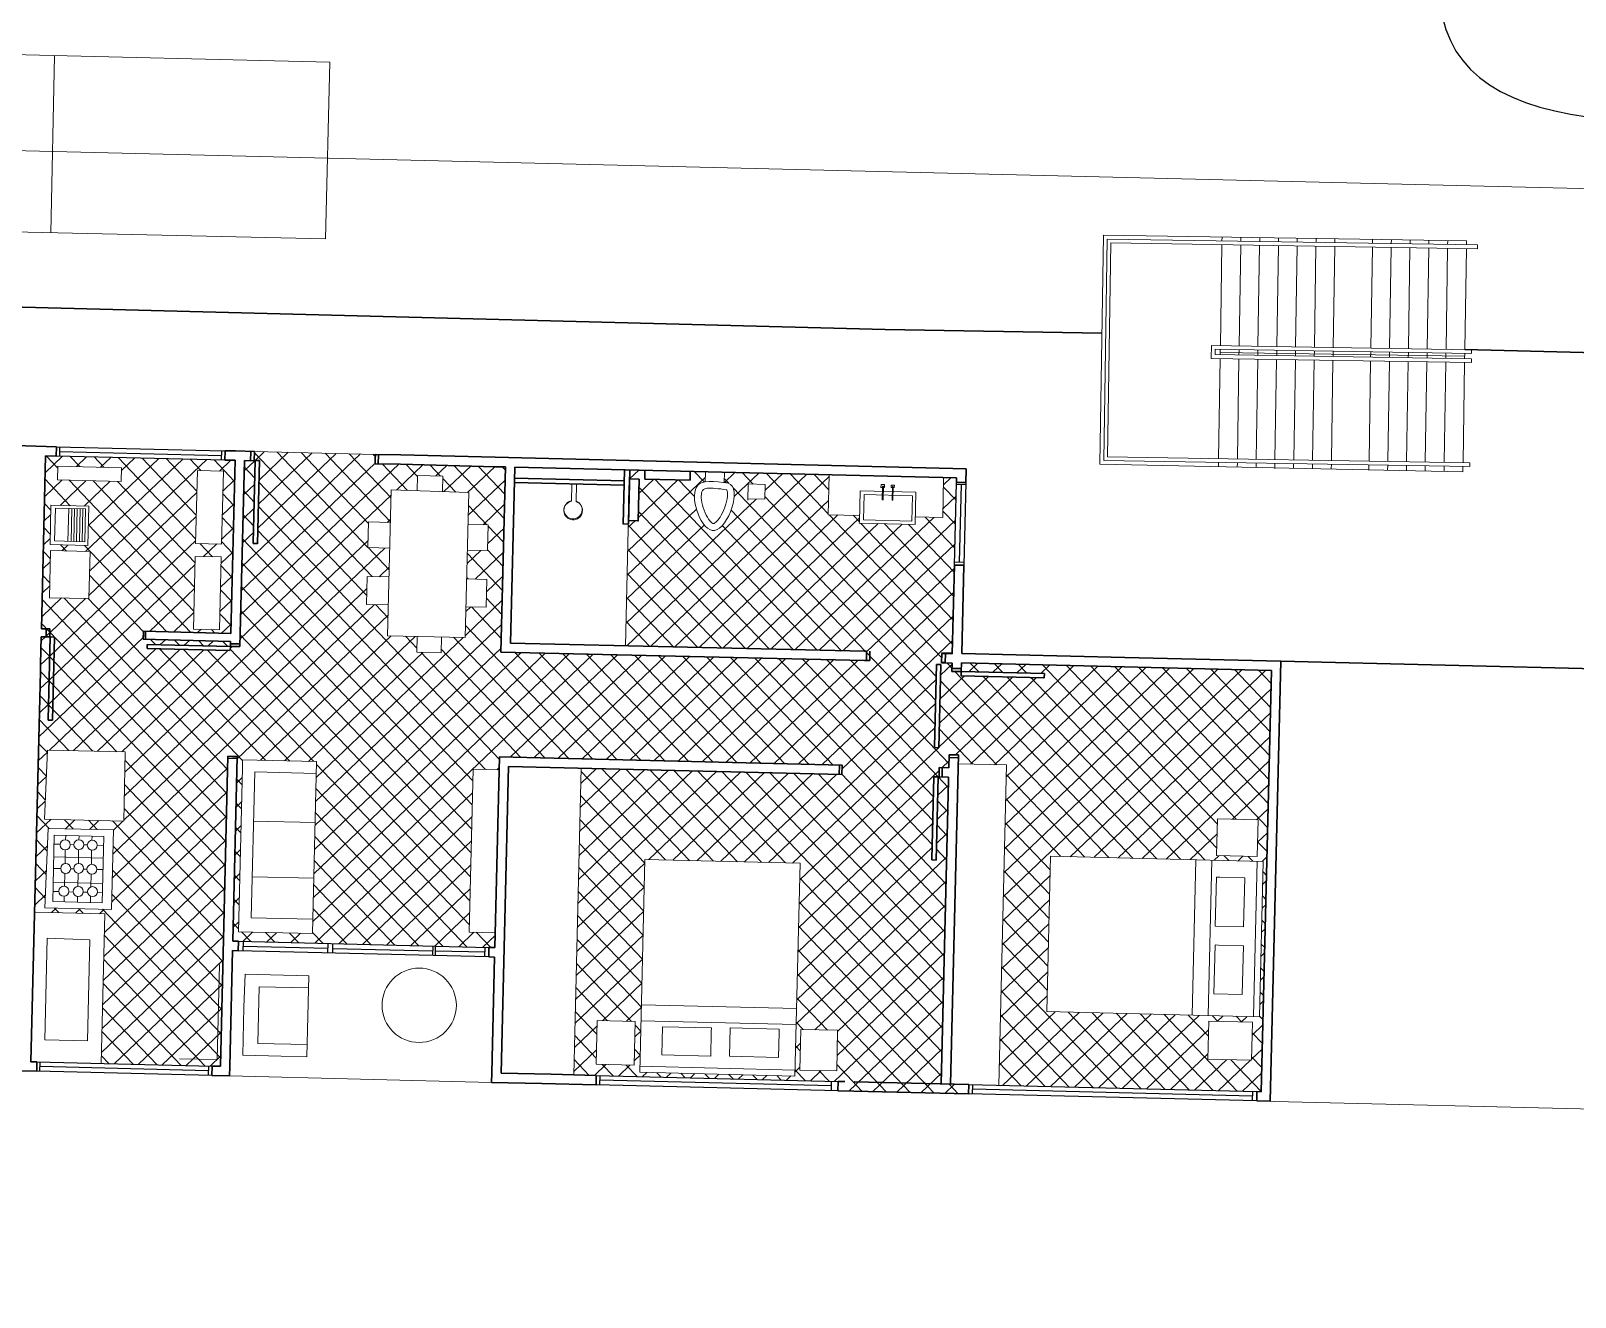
# Model space of a CAD drawing. Header units: millimetres. Extents: x 1418 to 1811, y 1796 to 1956.
# Drawn here: x 1487.82 to 1499.37, y 1839.11 to 1848.57 of the extents above; entities that cross this region are included whole.
import ezdxf

# ---------------------------------------------------------------- set-up
doc = ezdxf.new("R2010")
doc.units = ezdxf.units.MM
for name, color, linetype, lineweight in [('JANELAS', 5, 'Continuous', 25), ('layout', 253, 'Continuous', 13), ('LINHAFINA', 7, 'Continuous', 15), ('LINHAGROSSA', 7, 'Continuous', 30)]:
    doc.layers.add(name, color=color, linetype=linetype, lineweight=lineweight)
doc.layers.add('VEGETAIS', color=3, linetype='Continuous')

msp = doc.modelspace()

# ---------------------------------------------------------------- hatches: boundary and pattern name
at = {"layer": 'layout'}
h = msp.add_hatch(dxfattribs=at)
h.set_pattern_fill('NET', color=3, scale=0.04, angle=-136.3943)
h.set_pattern_definition([(223.6056794, (4280.0425, 2859.3654), (0.087590798, -0.0919611445), []), (313.6056794, (4280.0425, 2859.3654), (0.0919611445, 0.087590798), [])])
edge = h.paths.add_edge_path()
edge.add_line((1487.847, 1841.984), (1488.373, 1841.971))
edge.add_line((1488.373, 1841.971), (1488.346, 1840.852))
edge.add_line((1488.346, 1840.852), (1489.175, 1840.832))
edge.add_line((1489.175, 1840.832), (1489.237, 1840.831))
edge.add_line((1489.237, 1840.831), (1489.293, 1843.149))
edge.add_line((1489.293, 1843.149), (1489.328, 1843.148))
edge.add_line((1489.328, 1843.148), (1489.363, 1843.147))
edge.add_line((1489.363, 1843.147), (1489.363, 1843.133))
edge.add_line((1489.363, 1843.133), (1489.33, 1841.767))
edge.add_line((1489.33, 1841.767), (1489.373, 1841.766))
edge.add_line((1489.373, 1841.766), (1491.245, 1841.72))
edge.add_line((1491.245, 1841.72), (1491.29, 1841.719))
edge.add_line((1491.29, 1841.719), (1491.293, 1841.83))
edge.add_line((1491.293, 1841.83), (1491.098, 1841.835))
edge.add_line((1491.098, 1841.835), (1491.127, 1843.053))
edge.add_line((1491.127, 1843.053), (1491.322, 1843.048))
edge.add_line((1491.322, 1843.048), (1491.325, 1843.145))
edge.add_line((1491.325, 1843.145), (1493.887, 1843.083))
edge.add_line((1493.887, 1843.083), (1493.885, 1843.013))
edge.add_line((1493.885, 1843.013), (1493.865, 1843.013))
edge.add_line((1493.865, 1843.013), (1491.936, 1843.06))
edge.add_line((1491.936, 1843.06), (1491.88, 1840.766))
edge.add_line((1491.88, 1840.766), (1492.048, 1840.762))
edge.add_line((1492.048, 1840.762), (1493.858, 1840.718))
edge.add_line((1493.858, 1840.718), (1493.856, 1840.648))
edge.add_line((1493.856, 1840.648), (1493.976, 1840.645))
edge.add_line((1493.976, 1840.645), (1494.833, 1840.624))
edge.add_line((1494.833, 1840.624), (1494.835, 1840.695))
edge.add_line((1494.835, 1840.695), (1494.628, 1840.7))
edge.add_line((1494.628, 1840.7), (1494.683, 1842.965))
edge.add_line((1494.683, 1842.965), (1494.684, 1842.993))
edge.add_line((1494.684, 1842.993), (1494.605, 1842.995))
edge.add_line((1494.605, 1842.995), (1494.59, 1842.373))
edge.add_line((1494.59, 1842.373), (1494.558, 1842.374))
edge.add_line((1494.558, 1842.374), (1494.558, 1842.38))
edge.add_line((1494.558, 1842.38), (1494.573, 1842.996))
edge.add_line((1494.573, 1842.996), (1494.613, 1842.995))
edge.add_line((1494.613, 1842.995), (1494.614, 1843.065))
edge.add_line((1494.614, 1843.065), (1494.685, 1843.063))
edge.add_line((1494.685, 1843.063), (1494.688, 1843.161))
edge.add_line((1494.688, 1843.161), (1494.723, 1843.16))
edge.add_line((1494.723, 1843.16), (1494.758, 1843.16))
edge.add_line((1494.758, 1843.16), (1494.756, 1843.093))
edge.add_line((1494.756, 1843.093), (1495.117, 1843.084))
edge.add_line((1495.117, 1843.084), (1495.059, 1840.689))
edge.add_line((1495.059, 1840.689), (1496.99, 1840.642))
edge.add_line((1496.99, 1840.642), (1497.022, 1840.641))
edge.add_line((1497.022, 1840.641), (1497.099, 1843.791))
edge.add_line((1497.099, 1843.791), (1496.001, 1843.818))
edge.add_line((1496.001, 1843.818), (1494.78, 1843.848))
edge.add_line((1494.78, 1843.848), (1494.778, 1843.783))
edge.add_line((1494.778, 1843.783), (1495.401, 1843.768))
edge.add_line((1495.401, 1843.768), (1495.4, 1843.736))
edge.add_line((1495.4, 1843.736), (1495.394, 1843.736))
edge.add_line((1495.394, 1843.736), (1494.778, 1843.751))
edge.add_line((1494.778, 1843.751), (1494.779, 1843.782))
edge.add_line((1494.779, 1843.782), (1494.708, 1843.784))
edge.add_line((1494.708, 1843.784), (1494.71, 1843.846))
edge.add_line((1494.71, 1843.846), (1494.631, 1843.848))
edge.add_line((1494.631, 1843.848), (1494.633, 1843.921))
edge.add_line((1494.633, 1843.921), (1494.711, 1843.919))
edge.add_line((1494.711, 1843.919), (1494.728, 1844.579))
edge.add_line((1494.728, 1844.579), (1494.743, 1845.196))
edge.add_line((1494.743, 1845.196), (1494.743, 1845.23))
edge.add_line((1494.743, 1845.23), (1494.647, 1845.233))
edge.add_line((1494.647, 1845.233), (1494.64, 1844.934))
edge.add_line((1494.64, 1844.934), (1494.435, 1844.939))
edge.add_line((1494.435, 1844.939), (1494.434, 1844.882))
edge.add_line((1494.434, 1844.882), (1494.016, 1844.892))
edge.add_line((1494.016, 1844.892), (1494.017, 1844.901))
edge.add_line((1494.017, 1844.901), (1494.018, 1844.95))
edge.add_line((1494.018, 1844.95), (1493.783, 1844.955))
edge.add_line((1493.783, 1844.955), (1493.79, 1845.254))
edge.add_line((1493.79, 1845.254), (1493.007, 1845.273))
edge.add_line((1493.007, 1845.273), (1493.005, 1845.197))
edge.add_spline(control_points=[(1493.005, 1845.197), (1493.016, 1845.196), (1493.027, 1845.195), (1493.036, 1845.192)], knot_values=[0, 0, 0, 0, 0.031886, 0.031886, 0.031886, 0.031886], degree=3, periodic=0)
edge.add_spline(control_points=[(1493.036, 1845.192), (1493.145, 1845.156), (1492.931, 1844.564), (1492.723, 1845.139), (1492.835, 1845.196), (1492.864, 1845.202)], knot_values=[0.031886, 0.031886, 0.031886, 0.031886, 0.399729, 0.749598, 0.842446, 0.842446, 0.842446, 0.842446], degree=3, periodic=0)
edge.add_line((1492.864, 1845.202), (1492.866, 1845.276))
edge.add_line((1492.866, 1845.276), (1492.751, 1845.279))
edge.add_line((1492.751, 1845.279), (1492.75, 1845.214))
edge.add_line((1492.75, 1845.214), (1492.411, 1845.222))
edge.add_line((1492.411, 1845.222), (1492.412, 1845.287))
edge.add_line((1492.412, 1845.287), (1492.299, 1845.29))
edge.add_line((1492.299, 1845.29), (1492.297, 1845.223))
edge.add_line((1492.297, 1845.223), (1492.37, 1845.221))
edge.add_line((1492.37, 1845.221), (1492.363, 1844.91))
edge.add_line((1492.363, 1844.91), (1492.29, 1844.912))
edge.add_line((1492.29, 1844.912), (1492.289, 1844.885))
edge.add_line((1492.289, 1844.885), (1492.267, 1843.976))
edge.add_line((1492.267, 1843.976), (1494.071, 1843.935))
edge.add_line((1494.071, 1843.935), (1494.07, 1843.865))
edge.add_line((1494.07, 1843.865), (1494.055, 1843.865))
edge.add_line((1494.055, 1843.865), (1491.336, 1843.928))
edge.add_line((1491.336, 1843.928), (1491.37, 1845.313))
edge.add_line((1491.37, 1845.313), (1491.295, 1845.314))
edge.add_line((1491.295, 1845.314), (1490.585, 1845.332))
edge.add_line((1490.585, 1845.332), (1490.396, 1845.336))
edge.add_line((1490.396, 1845.336), (1490.396, 1845.371))
edge.add_line((1490.396, 1845.371), (1490.397, 1845.406))
edge.add_line((1490.397, 1845.406), (1489.492, 1845.428))
edge.add_line((1489.492, 1845.428), (1489.491, 1845.361))
edge.add_line((1489.491, 1845.361), (1489.53, 1845.36))
edge.add_line((1489.53, 1845.36), (1489.515, 1844.739))
edge.add_line((1489.515, 1844.739), (1489.483, 1844.739))
edge.add_line((1489.483, 1844.739), (1489.483, 1844.745))
edge.add_line((1489.483, 1844.745), (1489.498, 1845.358))
edge.add_line((1489.498, 1845.358), (1489.417, 1845.36))
edge.add_line((1489.417, 1845.36), (1489.383, 1843.969))
edge.add_line((1489.383, 1843.969), (1489.312, 1843.971))
edge.add_line((1489.312, 1843.971), (1489.311, 1843.939))
edge.add_line((1489.311, 1843.939), (1488.69, 1843.954))
edge.add_line((1488.69, 1843.954), (1488.69, 1843.986))
edge.add_line((1488.69, 1843.986), (1489.313, 1843.971))
edge.add_line((1489.313, 1843.971), (1489.314, 1844.008))
edge.add_line((1489.314, 1844.008), (1488.66, 1844.024))
edge.add_line((1488.66, 1844.024), (1488.662, 1844.084))
edge.add_line((1488.662, 1844.084), (1488.678, 1844.083))
edge.add_line((1488.678, 1844.083), (1489.316, 1844.068))
edge.add_line((1489.316, 1844.068), (1489.347, 1845.362))
edge.add_line((1489.347, 1845.362), (1489.27, 1845.364))
edge.add_line((1489.27, 1845.364), (1488.009, 1845.394))
edge.add_line((1488.009, 1845.394), (1487.93, 1845.396))
edge.add_line((1487.93, 1845.396), (1487.899, 1844.102))
edge.add_line((1487.899, 1844.102), (1487.935, 1844.101))
edge.add_line((1487.935, 1844.101), (1487.933, 1844.042))
edge.add_line((1487.933, 1844.042), (1487.897, 1844.043))
edge.add_line((1487.897, 1844.043), (1487.892, 1843.839))
edge.add_line((1487.892, 1843.839), (1487.891, 1843.784))
edge.add_line((1487.891, 1843.784), (1487.847, 1841.984))
h.paths.add_polyline_path([(1489.956, 1843.109), (1489.925, 1841.823), (1489.373, 1841.837), (1489.403, 1843.062), (1489.403, 1843.122)], flags=16)
h.paths.add_polyline_path([(1490.707, 1843.927), (1490.71, 1844.045), (1490.488, 1844.05), (1490.494, 1844.281), (1490.33, 1844.285), (1490.335, 1844.494), (1490.499, 1844.49), (1490.504, 1844.705), (1490.34, 1844.709), (1490.345, 1844.901), (1490.509, 1844.897), (1490.515, 1845.141), (1490.708, 1845.134), (1490.712, 1845.249), (1490.901, 1845.244), (1490.898, 1845.128), (1491.096, 1845.121), (1491.09, 1844.883), (1491.239, 1844.88), (1491.235, 1844.687), (1491.085, 1844.691), (1491.08, 1844.476), (1491.23, 1844.472), (1491.224, 1844.263), (1491.075, 1844.267), (1491.069, 1844.036), (1490.89, 1844.041), (1490.888, 1843.923)], flags=16)
h.paths.add_polyline_path([(1489.231, 1844.095), (1489.036, 1844.099), (1489.049, 1844.644), (1489.244, 1844.64)], flags=16)
h.paths.add_polyline_path([(1492.413, 1842.378), (1493.574, 1842.349), (1493.535, 1840.758), (1492.374, 1840.786)], flags=16)
h.paths.add_polyline_path([(1488.526, 1843.182), (1488.514, 1842.664), (1487.921, 1842.678), (1487.944, 1843.196)], flags=16)
h.paths.add_polyline_path([(1489.246, 1844.736), (1489.052, 1844.741), (1489.065, 1845.286), (1489.26, 1845.281)], flags=16)
h.paths.add_polyline_path([(1488.437, 1842.598), (1488.422, 1842.004), (1487.924, 1842.016), (1487.949, 1842.61)], flags=16)
h.paths.add_polyline_path([(1488.365, 1842.549), (1488.353, 1842.054), (1487.983, 1842.063), (1487.995, 1842.558)], flags=0)
h.paths.add_polyline_path([(1488.274, 1842.447), (1488.272, 1842.341, -0.456329), (1488.313, 1842.303, -0.456329), (1488.27, 1842.267), (1488.268, 1842.172, -0.538063), (1488.319, 1842.136, -0.917347), (1488.245, 1842.132), (1488.211, 1842.132, -0.89036), (1488.137, 1842.134), (1488.102, 1842.135, -0.943681), (1488.028, 1842.141, -0.446949), (1488.071, 1842.177), (1488.073, 1842.273, -0.365184), (1488.043, 1842.311, -0.365184), (1488.075, 1842.347), (1488.077, 1842.45, -0.430214), (1488.039, 1842.488, -0.964699), (1488.113, 1842.489), (1488.142, 1842.488, -1.012073), (1488.217, 1842.486), (1488.242, 1842.486, -0.992063), (1488.317, 1842.483, -0.447842)], flags=0)
h.paths.add_polyline_path([(1488.214, 1842.31, -1), (1488.14, 1842.311, -1)], flags=0)
h.paths.add_polyline_path([(1492.056, 1841.173), (1492.34, 1841.166), (1492.332, 1840.839), (1492.048, 1840.846)], flags=16)
h.paths.add_polyline_path([(1488.253, 1844.328), (1487.958, 1844.335), (1487.967, 1844.687), (1488.262, 1844.679)], flags=16)
h.paths.add_polyline_path([(1487.95, 1843.425), (1487.965, 1844.041), (1487.962, 1844.101), (1487.961, 1844.041)], flags=16)
h.paths.add_polyline_path([(1488.246, 1844.725), (1487.963, 1844.732), (1487.97, 1845.026), (1488.254, 1845.019)], flags=16)
h.paths.add_polyline_path([(1492.545, 1841.127), (1492.91, 1841.118), (1492.909, 1841.092), (1492.905, 1840.907), (1492.539, 1840.916)], flags=0)
h.paths.add_polyline_path([(1488.223, 1844.753), (1487.997, 1844.759), (1488.003, 1845.005), (1488.229, 1844.999)], flags=0)
h.paths.add_polyline_path([(1488.495, 1845.204), (1488.018, 1845.216), (1488.021, 1845.319), (1488.497, 1845.307)], flags=16)
h.paths.add_polyline_path([(1493.051, 1841.118), (1493.417, 1841.109), (1493.416, 1841.083), (1493.412, 1840.897), (1493.046, 1840.906)], flags=0)
h.paths.add_polyline_path([(1493.186, 1845.185), (1493.312, 1845.182), (1493.309, 1845.071), (1493.184, 1845.074)], flags=16)
h.paths.add_polyline_path([(1493.579, 1841.107), (1493.854, 1841.1), (1493.847, 1840.796), (1493.571, 1840.803)], flags=16)
h.paths.add_polyline_path([(1494.579, 1843.214), (1494.594, 1843.836), (1494.626, 1843.835), (1494.611, 1843.213)], flags=16)
h.paths.add_polyline_path([(1495.446, 1842.402), (1497.038, 1842.363), (1497.01, 1841.201), (1495.418, 1841.24)], flags=16)
h.paths.add_polyline_path([(1496.696, 1842.682), (1497, 1842.674), (1496.993, 1842.399), (1496.689, 1842.406)], flags=16)
h.paths.add_polyline_path([(1496.687, 1842.245), (1496.713, 1842.244), (1496.899, 1842.239), (1496.89, 1841.874), (1496.678, 1841.879)], flags=0)
h.paths.add_polyline_path([(1496.678, 1841.738), (1496.704, 1841.737), (1496.889, 1841.733), (1496.88, 1841.367), (1496.669, 1841.372)], flags=0)
h.paths.add_polyline_path([(1496.63, 1841.168), (1496.957, 1841.16), (1496.95, 1840.876), (1496.623, 1840.884)], flags=16)

# ---------------------------------------------------------------- linework, layer by layer
at = {"layer": 'JANELAS'}
for p, q in [((1488.011, 1845.464), (1489.263, 1845.434)), ((1488.034, 1845.464), (1488.033, 1845.394)), ((1489.27, 1845.364), (1488.009, 1845.394)), ((1488.033, 1845.429), (1489.245, 1845.399)), ((1489.246, 1845.434), (1489.244, 1845.364)), ((1489.263, 1845.434), (1489.272, 1845.434)), ((1494.728, 1844.579), (1494.743, 1845.196)), ((1494.812, 1845.179), (1494.742, 1845.181)), ((1494.777, 1845.18), (1494.763, 1844.6)), ((1494.813, 1845.195), (1494.798, 1844.577)), ((1494.798, 1844.599), (1494.728, 1844.601)), ((1489.373, 1841.766), (1491.245, 1841.72)), ((1489.407, 1841.694), (1489.409, 1841.765)), ((1491.244, 1841.649), (1489.371, 1841.695)), ((1489.408, 1841.73), (1490.042, 1841.714)), ((1490.041, 1841.679), (1490.043, 1841.75)), ((1490.077, 1841.678), (1490.079, 1841.749)), ((1490.078, 1841.713), (1490.824, 1841.695)), ((1490.825, 1841.731), (1490.823, 1841.66)), ((1490.845, 1841.659), (1490.847, 1841.73)), ((1490.846, 1841.695), (1491.216, 1841.686)), ((1491.216, 1841.65), (1491.217, 1841.721)), ((1487.865, 1840.864), (1489.175, 1840.832)), ((1487.887, 1840.794), (1487.889, 1840.864)), ((1489.173, 1840.762), (1487.863, 1840.794)), ((1489.149, 1840.798), (1487.888, 1840.829)), ((1489.148, 1840.763), (1489.15, 1840.833)), ((1492.048, 1840.762), (1493.858, 1840.718)), ((1492.075, 1840.692), (1492.077, 1840.762)), ((1493.808, 1840.684), (1492.076, 1840.727)), ((1493.807, 1840.649), (1493.809, 1840.72)), ((1493.856, 1840.648), (1492.047, 1840.692)), ((1496.989, 1840.572), (1494.833, 1840.624)), ((1494.835, 1840.695), (1496.99, 1840.642)), ((1494.864, 1840.624), (1494.866, 1840.694)), ((1496.958, 1840.608), (1494.865, 1840.659)), ((1496.957, 1840.573), (1496.959, 1840.643))]:
    msp.add_line(p, q, dxfattribs=at)
at = {"layer": 'layout'}
for p, q in [((1489.492, 1845.428), (1490.397, 1845.406)), ((1489.052, 1844.741), (1489.065, 1845.286)), ((1489.26, 1845.281), (1489.065, 1845.286)), ((1489.246, 1844.736), (1489.26, 1845.281)), ((1490.708, 1845.134), (1490.712, 1845.249)), ((1490.712, 1845.249), (1490.901, 1845.244)), ((1490.901, 1845.244), (1490.898, 1845.128)), ((1492.866, 1845.273), (1492.864, 1845.202)), ((1493.007, 1845.27), (1493.005, 1845.197)), ((1493.79, 1845.254), (1493.783, 1844.955)), ((1494.64, 1844.934), (1494.647, 1845.233)), ((1490.515, 1845.141), (1490.488, 1844.05)), ((1491.096, 1845.121), (1490.515, 1845.141)), ((1491.069, 1844.036), (1491.096, 1845.121)), ((1491.867, 1845.184), (1491.864, 1845.056)), ((1491.902, 1845.183), (1491.898, 1845.053)), ((1492.296, 1845.174), (1492.267, 1843.975)), ((1492.37, 1845.204), (1492.363, 1844.905)), ((1493.186, 1845.185), (1493.183, 1845.065)), ((1493.312, 1845.182), (1493.186, 1845.185)), ((1493.309, 1845.071), (1493.312, 1845.182)), ((1494.017, 1844.901), (1494.023, 1845.135)), ((1494.023, 1845.135), (1494.44, 1845.125)), ((1494.178, 1845.159), (1494.179, 1845.18)), ((1494.204, 1845.159), (1494.178, 1845.159)), ((1494.179, 1845.18), (1494.205, 1845.18)), ((1494.19, 1845.169), (1494.188, 1845.067)), ((1494.196, 1845.169), (1494.19, 1845.169)), ((1494.194, 1845.067), (1494.196, 1845.169)), ((1494.205, 1845.18), (1494.204, 1845.159)), ((1494.254, 1845.158), (1494.254, 1845.177)), ((1494.254, 1845.177), (1494.279, 1845.176)), ((1494.279, 1845.159), (1494.254, 1845.16)), ((1494.265, 1845.167), (1494.262, 1845.063)), ((1494.269, 1845.167), (1494.265, 1845.168)), ((1494.267, 1845.063), (1494.269, 1845.167)), ((1494.279, 1845.176), (1494.278, 1845.156)), ((1494.44, 1845.125), (1494.434, 1844.882)), ((1487.97, 1845.026), (1487.963, 1844.732)), ((1488.254, 1845.019), (1487.97, 1845.026)), ((1488.003, 1845.005), (1487.997, 1844.759)), ((1488.229, 1844.999), (1488.003, 1845.005)), ((1488.103, 1845.002), (1488.097, 1844.756)), ((1488.126, 1845.002), (1488.12, 1844.756)), ((1488.146, 1845.001), (1488.14, 1844.755)), ((1488.166, 1845.001), (1488.16, 1844.755)), ((1488.183, 1844.754), (1488.189, 1845)), ((1488.209, 1845), (1488.203, 1844.754)), ((1488.223, 1844.753), (1488.229, 1844.999)), ((1488.246, 1844.725), (1488.254, 1845.019)), ((1493.184, 1845.074), (1493.309, 1845.071)), ((1494.188, 1845.067), (1494.194, 1845.067)), ((1494.262, 1845.063), (1494.267, 1845.063)), ((1490.34, 1844.709), (1490.345, 1844.901)), ((1490.345, 1844.901), (1490.509, 1844.897)), ((1491.09, 1844.883), (1491.239, 1844.88)), ((1491.239, 1844.88), (1491.235, 1844.687)), ((1493.783, 1844.955), (1494.018, 1844.95)), ((1494.016, 1844.892), (1494.017, 1844.901)), ((1494.434, 1844.882), (1494.016, 1844.892)), ((1494.435, 1844.939), (1494.64, 1844.934)), ((1487.963, 1844.732), (1488.246, 1844.725)), ((1487.997, 1844.759), (1488.223, 1844.753)), ((1489.052, 1844.741), (1489.246, 1844.736)), ((1490.34, 1844.709), (1490.504, 1844.705)), ((1491.085, 1844.691), (1491.235, 1844.687)), ((1489.036, 1844.099), (1489.049, 1844.644)), ((1489.244, 1844.64), (1489.049, 1844.644)), ((1489.231, 1844.095), (1489.244, 1844.64)), ((1490.33, 1844.285), (1490.335, 1844.494)), ((1490.335, 1844.494), (1490.499, 1844.49)), ((1491.08, 1844.476), (1491.23, 1844.472)), ((1491.23, 1844.472), (1491.224, 1844.263)), ((1490.494, 1844.281), (1490.33, 1844.285)), ((1491.224, 1844.263), (1491.075, 1844.267)), ((1489.036, 1844.099), (1489.231, 1844.095)), ((1490.488, 1844.05), (1491.069, 1844.036)), ((1490.707, 1843.927), (1490.71, 1844.045)), ((1490.89, 1844.041), (1490.888, 1843.923)), ((1490.888, 1843.923), (1490.707, 1843.927)), ((1497.17, 1843.86), (1497.09, 1840.57)), ((1500.214, 1843.786), (1497.17, 1843.86)), ((1500.214, 1843.786), (1497.17, 1843.86)), ((1487.921, 1842.678), (1487.944, 1843.196)), ((1487.944, 1843.196), (1488.526, 1843.182)), ((1488.526, 1843.182), (1488.514, 1842.664)), ((1489.373, 1841.837), (1489.403, 1843.062)), ((1489.403, 1843.122), (1489.956, 1843.109)), ((1489.403, 1843.062), (1489.403, 1843.122)), ((1489.468, 1841.942), (1489.495, 1843.033)), ((1489.495, 1843.033), (1489.954, 1843.021)), ((1489.956, 1843.109), (1489.925, 1841.823)), ((1491.098, 1841.835), (1491.127, 1843.053)), ((1491.127, 1843.053), (1491.322, 1843.048)), ((1491.936, 1843.06), (1491.88, 1840.766)), ((1494.756, 1843.093), (1495.117, 1843.084)), ((1495.117, 1843.084), (1495.059, 1840.689)), ((1488.514, 1842.664), (1487.921, 1842.678)), ((1487.949, 1842.61), (1487.924, 1842.016)), ((1488.437, 1842.598), (1487.949, 1842.61)), ((1488.422, 1842.004), (1488.437, 1842.598)), ((1489.486, 1842.665), (1489.945, 1842.654)), ((1487.983, 1842.063), (1487.995, 1842.558)), ((1487.993, 1842.492), (1488.039, 1842.491)), ((1487.995, 1842.558), (1488.365, 1842.549)), ((1488.08, 1842.556), (1488.079, 1842.524)), ((1488.113, 1842.489), (1488.142, 1842.488)), ((1488.18, 1842.554), (1488.179, 1842.525)), ((1488.217, 1842.486), (1488.242, 1842.486)), ((1488.276, 1842.521), (1488.277, 1842.551)), ((1488.317, 1842.484), (1488.363, 1842.483)), ((1488.365, 1842.549), (1488.353, 1842.054)), ((1487.991, 1842.396), (1488.361, 1842.387)), ((1488.077, 1842.45), (1488.075, 1842.347)), ((1488.177, 1842.45), (1488.175, 1842.348)), ((1488.272, 1842.341), (1488.274, 1842.447)), ((1492.374, 1840.786), (1492.413, 1842.378)), ((1492.413, 1842.378), (1493.574, 1842.349)), ((1493.574, 1842.349), (1493.535, 1840.758)), ((1495.418, 1841.24), (1495.446, 1842.402)), ((1495.446, 1842.402), (1497.038, 1842.363)), ((1496.506, 1841.214), (1496.534, 1842.375)), ((1496.625, 1841.211), (1496.653, 1842.372)), ((1496.993, 1842.364), (1496.965, 1841.203)), ((1497.038, 1842.363), (1497.01, 1841.201)), ((1487.989, 1842.311), (1488.043, 1842.31)), ((1488.073, 1842.273), (1488.071, 1842.177)), ((1488.117, 1842.308), (1488.14, 1842.307)), ((1488.173, 1842.273), (1488.17, 1842.175)), ((1488.214, 1842.305), (1488.239, 1842.305)), ((1488.268, 1842.172), (1488.27, 1842.267)), ((1488.313, 1842.303), (1488.359, 1842.302)), ((1489.476, 1842.248), (1489.935, 1842.237)), ((1496.687, 1842.245), (1496.678, 1841.879)), ((1496.713, 1842.244), (1496.687, 1842.245)), ((1496.899, 1842.239), (1496.713, 1842.244)), ((1496.89, 1841.874), (1496.899, 1842.239)), ((1487.984, 1842.138), (1488.028, 1842.137)), ((1487.986, 1842.207), (1488.356, 1842.198)), ((1488.102, 1842.135), (1488.137, 1842.134)), ((1488.211, 1842.132), (1488.245, 1842.132)), ((1488.318, 1842.13), (1488.354, 1842.129)), ((1487.924, 1842.016), (1488.422, 1842.004)), ((1488.353, 1842.054), (1487.983, 1842.063)), ((1488.069, 1842.103), (1488.068, 1842.061)), ((1488.169, 1842.101), (1488.168, 1842.059)), ((1488.265, 1842.057), (1488.266, 1842.103)), ((1487.847, 1841.984), (1488.373, 1841.971)), ((1488.373, 1841.971), (1488.346, 1840.852)), ((1489.927, 1841.931), (1489.468, 1841.942)), ((1496.678, 1841.879), (1496.89, 1841.874)), ((1487.923, 1841.03), (1487.941, 1841.789)), ((1487.941, 1841.789), (1488.26, 1841.776)), ((1488.26, 1841.776), (1488.242, 1841.022)), ((1489.925, 1841.823), (1489.373, 1841.837)), ((1491.293, 1841.83), (1491.098, 1841.835)), ((1496.678, 1841.738), (1496.669, 1841.372)), ((1496.704, 1841.737), (1496.678, 1841.738)), ((1496.889, 1841.733), (1496.704, 1841.737)), ((1496.88, 1841.367), (1496.889, 1841.733)), ((1489.23, 1841.591), (1489.213, 1840.881)), ((1489.413, 1841.274), (1489.423, 1841.52)), ((1489.423, 1841.52), (1489.898, 1841.508)), ((1489.516, 1841.002), (1489.526, 1841.426)), ((1489.526, 1841.426), (1489.896, 1841.417)), ((1489.898, 1841.508), (1489.883, 1840.902)), ((1496.669, 1841.372), (1496.88, 1841.367)), ((1489.404, 1840.914), (1489.413, 1841.274)), ((1492.386, 1841.29), (1493.548, 1841.262)), ((1497.01, 1841.201), (1495.418, 1841.24)), ((1492.383, 1841.171), (1493.545, 1841.143)), ((1492.545, 1841.127), (1492.539, 1840.916)), ((1492.91, 1841.118), (1492.545, 1841.127)), ((1492.905, 1840.907), (1492.909, 1841.092)), ((1492.909, 1841.092), (1492.91, 1841.118)), ((1493.051, 1841.118), (1493.046, 1840.906)), ((1493.417, 1841.109), (1493.051, 1841.118)), ((1493.412, 1840.897), (1493.416, 1841.083)), ((1493.416, 1841.083), (1493.417, 1841.109)), ((1488.242, 1841.022), (1487.923, 1841.03)), ((1489.885, 1840.993), (1489.516, 1841.002)), ((1487.82, 1840.865), (1488.346, 1840.852)), ((1489.213, 1840.881), (1488.932, 1840.888)), ((1489.692, 1840.907), (1489.404, 1840.914)), ((1489.883, 1840.902), (1489.692, 1840.907)), ((1492.539, 1840.916), (1492.905, 1840.907)), ((1493.046, 1840.906), (1493.412, 1840.897)), ((1493.535, 1840.758), (1492.374, 1840.786)), ((1493.536, 1840.803), (1492.375, 1840.831)), ((1497.122, 1840.569), (1497.09, 1840.57)), ((1497.122, 1840.569), (1497.09, 1840.57)), ((1497.122, 1840.569), (1515.678, 1840.117))]:
    msp.add_line(p, q, dxfattribs=at)
for points in [[(1488.018, 1845.216), (1488.495, 1845.204), (1488.497, 1845.307), (1488.021, 1845.319)], [(1494.053, 1845.106), (1494.414, 1845.097), (1494.41, 1844.907), (1494.048, 1844.916)], [(1488.253, 1844.328), (1487.958, 1844.335), (1487.967, 1844.687), (1488.262, 1844.679)], [(1496.993, 1842.399), (1497, 1842.674), (1496.696, 1842.682), (1496.689, 1842.406)], [(1492.048, 1840.846), (1492.332, 1840.839), (1492.34, 1841.166), (1492.056, 1841.173)], [(1493.571, 1840.803), (1493.847, 1840.796), (1493.854, 1841.1), (1493.579, 1841.107)], [(1496.95, 1840.876), (1496.957, 1841.16), (1496.63, 1841.168), (1496.623, 1840.884)]]:
    msp.add_lwpolyline(points, close=True, dxfattribs=at)
for centre, radius in [((1488.076, 1842.487), 0.0373), ((1488.179, 1842.488), 0.0373), ((1488.279, 1842.484), 0.0373), ((1488.08, 1842.31), 0.0373), ((1488.177, 1842.311), 0.0373), ((1488.276, 1842.304), 0.0373), ((1488.066, 1842.14), 0.0373), ((1488.174, 1842.138), 0.0373), ((1488.281, 1842.137), 0.0373), ((1490.724, 1841.287), 0.278)]:
    msp.add_circle(centre, radius, dxfattribs=at)
for centre, radius, start, end in [((1491.876, 1844.987), 0.0699, 99.8224, 71.1146), ((1491.875, 1844.992), 0.0679, 99.0948, 69.4812)]:
    msp.add_arc(centre, radius, start, end, dxfattribs=at)
msp.add_spline([(1493.005, 1845.197), (1493.036, 1845.192), (1492.933, 1844.838), (1492.798, 1845.161), (1493.036, 1845.192)], degree=3, dxfattribs=at)
msp.add_open_spline([(1493.022, 1845.142), (1493.024, 1845.141), (1493.03, 1845.13), (1493.031, 1845.068), (1493.011, 1845), (1492.973, 1844.933), (1492.961, 1844.917), (1492.94, 1844.895), (1492.931, 1844.89), (1492.924, 1844.888), (1492.925, 1844.888), (1492.913, 1844.894), (1492.901, 1844.905), (1492.864, 1844.957), (1492.841, 1845.017), (1492.833, 1845.087), (1492.834, 1845.105), (1492.839, 1845.131), (1492.842, 1845.136), (1492.85, 1845.145), (1492.86, 1845.15), (1492.912, 1845.157), (1492.966, 1845.15), (1493.022, 1845.142)], degree=3, knots=[0.006653, 0.006653, 0.006653, 0.006653, 0.101555, 0.101555, 0.286179, 0.286179, 0.356381, 0.356381, 0.426582, 0.426582, 0.496783, 0.496783, 0.584163, 0.584163, 0.765346, 0.765346, 0.841931, 0.841931, 0.918517, 0.918517, 1.019343, 1.019343, 1.191805, 1.191805, 1.191805, 1.191805], dxfattribs=at)
at = {"layer": 'LINHAFINA'}
for p, q in [((1485.709, 1848.444), (1490.057, 1848.338)), ((1487.997, 1848.388), (1487.968, 1847.064)), ((1490.057, 1848.338), (1490.024, 1847.019)), ((1485.691, 1847.728), (1515.893, 1846.992)), ((1490.024, 1847.019), (1485.676, 1847.114)), ((1495.816, 1845.334), (1495.843, 1847.045)), ((1495.843, 1847.045), (1498.558, 1847.002)), ((1495.87, 1847.016), (1495.844, 1845.36)), ((1498.64, 1846.972), (1495.87, 1847.016)), ((1495.898, 1846.987), (1495.872, 1845.387)), ((1498.64, 1846.944), (1495.898, 1846.987)), ((1496.729, 1846.974), (1496.717, 1846.219)), ((1496.73, 1847.031), (1496.729, 1847.002)), ((1496.869, 1846.972), (1496.857, 1846.217)), ((1496.87, 1847.029), (1496.87, 1847)), ((1497.01, 1846.97), (1496.998, 1846.215)), ((1497.011, 1847.027), (1497.011, 1846.998)), ((1497.151, 1846.967), (1497.139, 1846.212)), ((1497.152, 1847.025), (1497.151, 1846.996)), ((1497.291, 1846.965), (1497.279, 1846.21)), ((1497.292, 1847.022), (1497.292, 1846.993)), ((1497.432, 1846.963), (1497.42, 1846.208)), ((1497.433, 1847.02), (1497.433, 1846.991)), ((1497.573, 1846.961), (1497.561, 1846.206)), ((1497.574, 1847.018), (1497.573, 1846.989)), ((1497.854, 1846.956), (1497.842, 1846.201)), ((1497.855, 1847.013), (1497.854, 1846.984)), ((1497.996, 1847.011), (1497.995, 1846.982)), ((1498.136, 1847.009), (1498.136, 1846.98)), ((1498.277, 1847.007), (1498.276, 1846.978)), ((1498.418, 1847.004), (1498.417, 1846.975)), ((1498.558, 1847.002), (1498.558, 1846.973)), ((1498.64, 1846.972), (1498.64, 1846.944)), ((1497.995, 1846.954), (1497.983, 1846.199)), ((1498.135, 1846.952), (1498.123, 1846.197)), ((1498.276, 1846.95), (1498.264, 1846.194)), ((1498.417, 1846.947), (1498.405, 1846.192)), ((1498.557, 1846.945), (1498.545, 1846.19)), ((1496.65, 1846.192), (1496.649, 1846.152)), ((1496.649, 1846.152), (1496.649, 1846.124)), ((1498.596, 1846.189), (1496.65, 1846.22)), ((1496.65, 1846.192), (1496.65, 1846.22)), ((1496.678, 1846.192), (1496.677, 1846.152)), ((1496.677, 1846.152), (1498.596, 1846.121)), ((1498.596, 1846.161), (1496.678, 1846.192)), ((1496.716, 1846.191), (1496.716, 1846.151)), ((1496.716, 1846.169), (1498.544, 1846.14)), ((1496.857, 1846.189), (1496.856, 1846.149)), ((1496.998, 1846.186), (1496.997, 1846.147)), ((1497.138, 1846.184), (1497.138, 1846.144)), ((1497.279, 1846.182), (1497.278, 1846.142)), ((1497.42, 1846.18), (1497.419, 1846.14)), ((1497.56, 1846.178), (1497.56, 1846.138)), ((1497.842, 1846.173), (1497.841, 1846.133)), ((1497.982, 1846.171), (1497.982, 1846.131)), ((1498.123, 1846.169), (1498.122, 1846.129)), ((1498.263, 1846.166), (1498.263, 1846.127)), ((1498.404, 1846.164), (1498.403, 1846.124)), ((1498.545, 1846.162), (1498.544, 1846.122)), ((1498.596, 1846.189), (1498.596, 1846.161)), ((1496.649, 1846.124), (1498.596, 1846.093)), ((1496.715, 1846.123), (1496.703, 1845.374)), ((1496.856, 1846.121), (1496.844, 1845.372)), ((1496.997, 1846.119), (1496.985, 1845.37)), ((1497.137, 1846.116), (1497.125, 1845.367)), ((1497.278, 1846.114), (1497.266, 1845.365)), ((1497.418, 1846.112), (1497.407, 1845.363)), ((1497.559, 1846.11), (1497.547, 1845.361)), ((1497.84, 1846.105), (1497.829, 1845.356)), ((1497.981, 1846.103), (1497.969, 1845.354)), ((1498.122, 1846.101), (1498.11, 1845.352)), ((1498.262, 1846.098), (1498.25, 1845.349)), ((1498.403, 1846.096), (1498.391, 1845.347)), ((1498.544, 1846.094), (1498.532, 1845.345)), ((1498.596, 1846.121), (1498.596, 1846.093)), ((1495.844, 1845.36), (1498.583, 1845.316)), ((1495.872, 1845.387), (1498.583, 1845.344)), ((1496.703, 1845.346), (1496.702, 1845.315)), ((1496.844, 1845.344), (1496.843, 1845.312)), ((1496.984, 1845.341), (1496.984, 1845.31)), ((1497.125, 1845.339), (1497.124, 1845.3)), ((1498.583, 1845.344), (1498.583, 1845.316)), ((1498.531, 1845.277), (1495.816, 1845.334)), ((1497.265, 1845.337), (1497.265, 1845.304)), ((1497.406, 1845.335), (1497.406, 1845.301)), ((1497.547, 1845.333), (1497.546, 1845.298)), ((1497.828, 1845.328), (1497.828, 1845.292)), ((1497.969, 1845.326), (1497.968, 1845.289)), ((1498.109, 1845.324), (1498.109, 1845.286)), ((1498.25, 1845.321), (1498.249, 1845.282)), ((1498.391, 1845.319), (1498.39, 1845.28)), ((1498.531, 1845.317), (1498.531, 1845.277)), ((1491.266, 1840.711), (1489.305, 1840.759))]:
    msp.add_line(p, q, dxfattribs=at)
at = {"layer": 'LINHAGROSSA'}
for p, q in [((1494.209, 1846.339), (1479.978, 1846.712)), ((1494.209, 1846.339), (1495.831, 1846.313)), ((1498.545, 1846.19), (1515.816, 1845.781)), ((1487.701, 1845.472), (1488.011, 1845.464)), ((1488.011, 1845.464), (1488.009, 1845.394)), ((1487.899, 1844.102), (1487.93, 1845.396)), ((1488.009, 1845.394), (1487.93, 1845.396)), ((1489.272, 1845.434), (1489.27, 1845.364)), ((1489.347, 1845.362), (1489.27, 1845.364)), ((1489.272, 1845.434), (1489.349, 1845.432)), ((1489.347, 1845.362), (1489.316, 1844.068)), ((1489.349, 1845.432), (1489.492, 1845.428)), ((1489.417, 1845.36), (1489.383, 1843.969)), ((1489.417, 1845.36), (1489.49, 1845.358)), ((1489.464, 1845.429), (1489.462, 1845.359)), ((1489.483, 1844.745), (1489.498, 1845.361)), ((1489.492, 1845.428), (1489.49, 1845.358)), ((1489.498, 1845.361), (1489.53, 1845.36)), ((1489.53, 1845.36), (1489.515, 1844.738)), ((1490.397, 1845.406), (1490.396, 1845.371)), ((1490.396, 1845.336), (1490.396, 1845.371)), ((1490.397, 1845.406), (1490.587, 1845.402)), ((1490.42, 1845.406), (1490.418, 1845.336)), ((1490.587, 1845.402), (1494.815, 1845.299)), ((1490.396, 1845.336), (1490.585, 1845.332)), ((1490.585, 1845.332), (1491.295, 1845.314)), ((1491.295, 1845.314), (1491.37, 1845.313)), ((1491.37, 1845.313), (1491.336, 1843.928)), ((1491.44, 1845.311), (1491.408, 1843.996)), ((1492.259, 1845.208), (1491.438, 1845.228)), ((1491.44, 1845.311), (1494.743, 1845.23)), ((1492.261, 1845.291), (1492.251, 1844.885)), ((1492.299, 1845.29), (1492.289, 1844.885)), ((1492.37, 1845.221), (1492.297, 1845.223)), ((1492.412, 1845.287), (1492.411, 1845.222)), ((1492.75, 1845.214), (1492.751, 1845.279)), ((1494.743, 1845.23), (1494.743, 1845.196)), ((1494.815, 1845.299), (1494.813, 1845.195)), ((1492.258, 1845.175), (1491.437, 1845.195)), ((1492.296, 1845.174), (1492.289, 1844.885)), ((1492.363, 1844.91), (1492.37, 1845.221)), ((1492.411, 1845.222), (1492.75, 1845.214)), ((1494.743, 1845.196), (1494.813, 1845.195)), ((1492.289, 1844.885), (1492.251, 1844.886)), ((1492.29, 1844.912), (1492.363, 1844.91)), ((1489.483, 1844.739), (1489.483, 1844.745)), ((1489.515, 1844.739), (1489.483, 1844.739)), ((1494.728, 1844.579), (1494.711, 1843.916)), ((1494.798, 1844.577), (1494.728, 1844.579)), ((1494.763, 1844.577), (1494.763, 1844.578)), ((1494.798, 1844.577), (1494.782, 1843.918)), ((1487.899, 1844.102), (1487.962, 1844.101)), ((1487.935, 1844.101), (1487.933, 1844.042)), ((1487.962, 1844.101), (1487.961, 1844.041)), ((1488.66, 1844.024), (1488.662, 1844.084)), ((1488.662, 1844.084), (1489.316, 1844.068)), ((1488.678, 1844.083), (1488.677, 1844.024)), ((1487.897, 1844.043), (1487.892, 1843.839)), ((1487.961, 1844.041), (1487.897, 1844.043)), ((1487.95, 1843.425), (1487.965, 1844.041)), ((1487.965, 1844.041), (1487.997, 1844.04)), ((1487.997, 1844.04), (1487.982, 1843.418)), ((1488.661, 1844.054), (1488.66, 1844.024)), ((1489.314, 1844.008), (1488.66, 1844.024)), ((1488.69, 1843.986), (1489.313, 1843.971)), ((1488.69, 1843.954), (1488.69, 1843.986)), ((1489.306, 1843.939), (1488.69, 1843.954)), ((1489.312, 1843.971), (1489.311, 1843.939)), ((1489.314, 1844.008), (1489.313, 1843.971)), ((1489.383, 1843.969), (1489.313, 1843.971)), ((1489.384, 1843.99), (1489.314, 1843.991)), ((1491.408, 1843.996), (1494.056, 1843.935)), ((1487.892, 1843.839), (1487.891, 1843.784)), ((1491.336, 1843.928), (1494.055, 1843.865)), ((1493.874, 1843.935), (1493.875, 1843.941)), ((1494.055, 1843.865), (1494.094, 1843.864)), ((1494.056, 1843.935), (1494.071, 1843.935)), ((1494.07, 1843.865), (1494.071, 1843.935)), ((1494.094, 1843.864), (1494.096, 1843.934)), ((1494.633, 1843.918), (1494.631, 1843.848)), ((1494.631, 1843.851), (1494.659, 1843.851)), ((1494.631, 1843.848), (1494.71, 1843.846)), ((1494.632, 1843.921), (1494.711, 1843.919)), ((1494.633, 1843.918), (1494.711, 1843.916)), ((1494.661, 1843.917), (1494.659, 1843.847)), ((1494.71, 1843.846), (1494.708, 1843.784)), ((1494.78, 1843.848), (1494.778, 1843.782)), ((1494.78, 1843.848), (1496.001, 1843.818)), ((1494.782, 1843.918), (1496.003, 1843.888)), ((1496.003, 1843.888), (1497.17, 1843.86)), ((1497.17, 1843.86), (1497.09, 1840.57)), ((1500.214, 1843.786), (1497.17, 1843.86)), ((1500.214, 1843.786), (1497.17, 1843.86)), ((1487.891, 1843.784), (1487.82, 1840.865)), ((1494.579, 1843.22), (1494.594, 1843.836)), ((1494.594, 1843.836), (1494.626, 1843.835)), ((1494.626, 1843.835), (1494.611, 1843.212)), ((1494.708, 1843.784), (1494.778, 1843.782)), ((1494.709, 1843.806), (1494.779, 1843.805)), ((1494.778, 1843.751), (1494.779, 1843.783)), ((1495.394, 1843.736), (1494.778, 1843.751)), ((1494.779, 1843.783), (1495.402, 1843.768)), ((1495.4, 1843.736), (1495.394, 1843.736)), ((1495.401, 1843.768), (1495.4, 1843.736)), ((1496.001, 1843.818), (1497.099, 1843.791)), ((1497.099, 1843.791), (1497.022, 1840.641)), ((1487.949, 1843.419), (1487.95, 1843.425)), ((1487.982, 1843.419), (1487.949, 1843.419)), ((1489.237, 1840.831), (1489.293, 1843.149)), ((1489.293, 1843.149), (1489.328, 1843.148)), ((1489.328, 1843.148), (1489.328, 1843.148)), ((1489.363, 1843.147), (1489.328, 1843.148)), ((1489.33, 1841.767), (1489.363, 1843.147)), ((1491.325, 1843.145), (1491.29, 1841.719)), ((1493.887, 1843.083), (1491.325, 1843.145)), ((1494.611, 1843.213), (1494.579, 1843.214)), ((1494.688, 1843.161), (1494.685, 1843.063)), ((1494.688, 1843.161), (1494.723, 1843.16)), ((1494.758, 1843.16), (1494.698, 1840.698)), ((1494.758, 1843.16), (1494.723, 1843.16)), ((1489.363, 1843.133), (1489.293, 1843.135)), ((1491.393, 1843.073), (1491.337, 1840.78)), ((1493.885, 1843.013), (1491.393, 1843.073)), ((1493.865, 1843.013), (1493.867, 1843.083)), ((1493.885, 1843.013), (1493.887, 1843.083)), ((1494.614, 1843.065), (1494.613, 1842.995)), ((1494.685, 1843.063), (1494.614, 1843.065)), ((1494.637, 1843.064), (1494.635, 1842.994)), ((1494.687, 1843.14), (1494.757, 1843.138)), ((1494.558, 1842.38), (1494.573, 1842.996)), ((1494.573, 1842.996), (1494.605, 1842.995)), ((1494.605, 1842.995), (1494.59, 1842.372)), ((1494.684, 1842.993), (1494.613, 1842.995)), ((1494.683, 1842.965), (1494.628, 1840.7)), ((1494.684, 1842.993), (1494.683, 1842.965)), ((1494.558, 1842.374), (1494.558, 1842.38)), ((1494.59, 1842.373), (1494.558, 1842.374)), ((1489.33, 1841.767), (1489.373, 1841.766)), ((1489.373, 1841.766), (1489.371, 1841.695)), ((1489.307, 1840.829), (1489.328, 1841.696)), ((1489.328, 1841.696), (1489.371, 1841.695)), ((1491.245, 1841.72), (1491.244, 1841.649)), ((1491.244, 1841.649), (1491.288, 1841.648)), ((1491.245, 1841.72), (1491.29, 1841.719)), ((1491.288, 1841.648), (1491.267, 1840.781)), ((1487.865, 1840.864), (1487.82, 1840.865)), ((1487.863, 1840.794), (1487.865, 1840.864)), ((1487.863, 1840.794), (1487.748, 1840.797)), ((1489.173, 1840.762), (1489.175, 1840.832)), ((1489.305, 1840.759), (1489.173, 1840.762)), ((1489.237, 1840.831), (1489.175, 1840.832)), ((1489.305, 1840.759), (1489.307, 1840.829)), ((1491.266, 1840.711), (1491.267, 1840.781)), ((1491.712, 1840.771), (1491.337, 1840.78)), ((1492.048, 1840.762), (1491.712, 1840.771)), ((1492.048, 1840.762), (1492.047, 1840.692)), ((1493.856, 1840.648), (1493.858, 1840.718)), ((1493.908, 1840.717), (1493.858, 1840.718)), ((1491.641, 1840.702), (1491.266, 1840.711)), ((1492.047, 1840.692), (1491.641, 1840.702)), ((1493.976, 1840.645), (1493.856, 1840.648)), ((1494.833, 1840.624), (1493.976, 1840.645)), ((1494.835, 1840.695), (1493.978, 1840.715)), ((1494.835, 1840.695), (1494.833, 1840.624)), ((1496.989, 1840.572), (1496.99, 1840.642)), ((1497.022, 1840.641), (1496.99, 1840.642)), ((1497.09, 1840.57), (1496.989, 1840.572))]:
    msp.add_line(p, q, dxfattribs=at)
at = {"layer": 'VEGETAIS'}
for points in [[(1509.158, 1850.054), (1498.463, 1849.476), (1500.788, 1851.999), (1504.707, 1850.578), (1508.822, 1852.139), (1509.158, 1850.054)], [(1489.225, 1838.599), (1485.195, 1835.455), (1481.154, 1837.043), (1477.725, 1834.035), (1473.504, 1839.062), (1479.871, 1839.062), (1489.225, 1838.599)]]:
    msp.add_spline(points, degree=3, dxfattribs=at)

doc.saveas('drawing.dxf')
